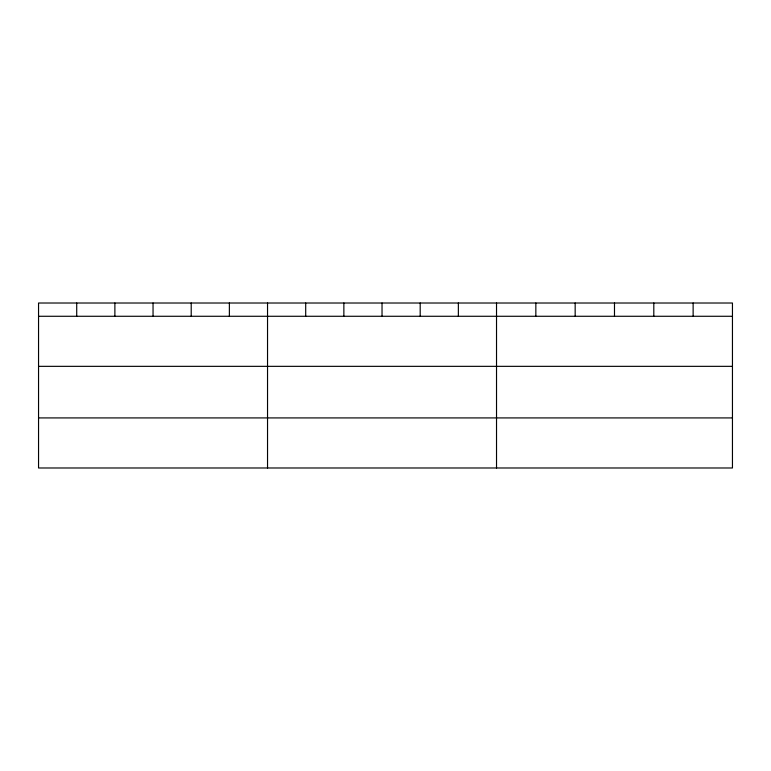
<?xml version="1.0" encoding="UTF-8"?>
<svg xmlns="http://www.w3.org/2000/svg" width="771" height="771" viewBox="0 0 771 771"><rect width="100%" height="100%" fill="white"/><g stroke="black" fill="none" stroke-linecap="round" stroke-linejoin="round"><path stroke-width="1.16" d="M732.45 316.274L732.45 467.987L38.55 467.987L38.55 303.013L732.45 303.013L732.45 316.274L38.55 316.274M38.55 366.341L732.45 366.341M38.55 417.921L732.45 417.921M693.129 303.013L693.129 316.274M653.808 303.013L653.808 316.274M614.487 303.013L614.487 316.274M575.166 303.013L575.166 316.274M535.845 303.013L535.845 316.274M496.524 303.013L496.524 467.987M458.36 303.013L458.36 316.274M420.195 303.013L420.195 316.274M382.03 303.013L382.03 316.274M343.866 303.013L343.866 316.274M305.702 303.013L305.702 316.274M267.537 303.013L267.537 467.987M229.373 303.013L229.373 316.274M191.208 303.013L191.208 316.274M153.044 303.013L153.044 316.274M114.879 303.013L114.879 316.274M76.715 303.013L76.715 316.274"/></g></svg>
